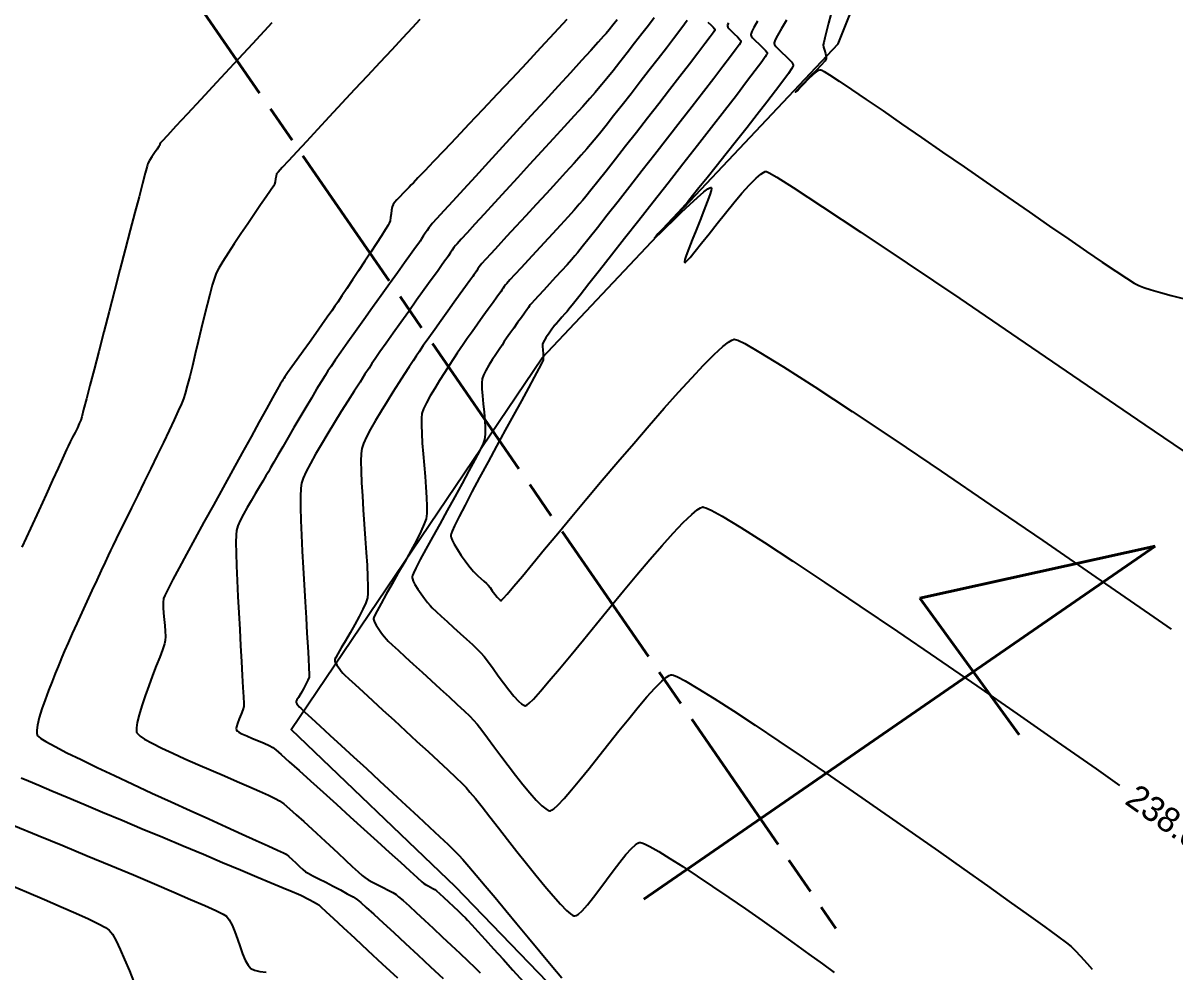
# Model space of a CAD drawing. Header units: metres. Extents: x 708931 to 723899, y 5405153 to 5413472.
# Drawn here: x 709221.6 to 709406.3, y 5411481.3 to 5411633.4 of the extents above; entities that cross this region are included whole.
import ezdxf

# ---------------------------------------------------------------- set-up
doc = ezdxf.new("R2010")
doc.units = ezdxf.units.M
doc.header["$LTSCALE"] = 12.7
doc.header["$MEASUREMENT"] = 0
doc.linetypes.add('ACAD_ISO08W100', pattern=[36, 24, -3, 6, -3])
for name, color, linetype in [('CONT-MJR1', 252, 'Continuous'), ('CONT-MNR1', 251, 'Continuous'), ('contornos2', 7, 'Continuous')]:
    doc.layers.add(name, color=color, linetype=linetype)
doc.layers.add('corte', color=214, linetype='ACAD_ISO08W100', lineweight=40)

msp = doc.modelspace()

# ---------------------------------------------------------------- linework, layer by layer
at = {"layer": 'CONT-MJR1', "flags": 128}
for points, elevation in [([(709322.79, 5411634.18), (709321.87, 5411632.98), (709320.81, 5411631.6), (709319.66, 5411630.12), (709318.48, 5411628.6), (709317.31, 5411627.1), (709316.21, 5411625.71), (709315.23, 5411624.48), (709314.43, 5411623.48), (709313.85, 5411622.79), (709313.35, 5411622.21), (709312.51, 5411621.27), (709311.36, 5411620), (709309.96, 5411618.46), (709308.36, 5411616.71), (709306.61, 5411614.79), (709304.75, 5411612.76), (709302.83, 5411610.67), (709300.9, 5411608.57), (709299.01, 5411606.52), (709297.21, 5411604.55), (709295.54, 5411602.74), (709294.06, 5411601.13), (709292.81, 5411599.76), (709291.84, 5411598.71), (709291.2, 5411598), (709290.94, 5411597.71), (709290.7, 5411597.38), (709290.41, 5411596.95), (709290.11, 5411596.49), (709289.83, 5411596.05), (709289.6, 5411595.72), (709289.37, 5411595.39), (709288.83, 5411594.64), (709288.05, 5411593.56), (709287.08, 5411592.2), (709285.95, 5411590.63), (709284.72, 5411588.92), (709283.45, 5411587.14), (709282.17, 5411585.36), (709280.95, 5411583.64), (709279.83, 5411582.06), (709278.85, 5411580.67), (709278.08, 5411579.55), (709277.56, 5411578.78), (709277.1, 5411578.07), (709276.45, 5411577.07), (709275.65, 5411575.82), (709274.73, 5411574.37), (709273.72, 5411572.78), (709272.65, 5411571.09), (709271.57, 5411569.34), (709270.5, 5411567.58), (709269.48, 5411565.87), (709268.54, 5411564.25), (709267.71, 5411562.77), (709267.03, 5411561.47), (709266.54, 5411560.4), (709266.26, 5411559.62), (709266.16, 5411558.8), (709266.11, 5411557.48), (709266.12, 5411555.75), (709266.17, 5411553.66), (709266.26, 5411551.31), (709266.38, 5411548.75), (709266.52, 5411546.07), (709266.68, 5411543.34), (709266.84, 5411540.63), (709267, 5411538.02), (709267.15, 5411535.59), (709267.28, 5411533.39), (709267.39, 5411531.52), (709267.46, 5411530.04), (709267.5, 5411529.03), (709267.49, 5411528.55), (709267.3, 5411528.05), (709266.98, 5411527.39), (709266.57, 5411526.66), (709266.15, 5411525.93), (709265.77, 5411525.29), (709265.54, 5411524.89), (709265.43, 5411524.69), (709265.4, 5411524.61), (709265.4, 5411524.59), (709265.4, 5411524.55), (709265.44, 5411524.45), (709265.54, 5411524.27), (709265.72, 5411524.01), (709265.91, 5411523.77), (709266.16, 5411523.54), (709266.83, 5411522.92), (709267.86, 5411521.97), (709269.2, 5411520.74), (709270.81, 5411519.26), (709272.62, 5411517.6), (709274.59, 5411515.79), (709276.67, 5411513.88), (709278.8, 5411511.92), (709280.93, 5411509.95), (709283.01, 5411508.03), (709284.98, 5411506.2), (709286.8, 5411504.5), (709288.41, 5411502.99), (709289.76, 5411501.71), (709290.8, 5411500.7), (709291.48, 5411500.02), (709292.13, 5411499.31), (709293.07, 5411498.22), (709294.28, 5411496.81), (709295.7, 5411495.12), (709297.29, 5411493.22), (709299.01, 5411491.16), (709300.81, 5411488.99), (709302.66, 5411486.77), (709304.5, 5411484.55), (709306.3, 5411482.39), (709308, 5411480.34)], 235), ([(709344, 5411633.82), (709343.2, 5411632.46), (709342.57, 5411631.35), (709342.22, 5411630.68), (709342.08, 5411630.34), (709342.03, 5411630.19), (709342.03, 5411630.14), (709342.04, 5411630.07), (709342.11, 5411629.9), (709342.29, 5411629.62), (709342.67, 5411629.2), (709343.26, 5411628.63), (709343.91, 5411628.04), (709344.5, 5411627.47), (709344.86, 5411627.06), (709345.04, 5411626.79), (709345.1, 5411626.63), (709345.1, 5411626.55), (709345.1, 5411626.51), (709345.03, 5411626.37), (709344.81, 5411626.01), (709344.32, 5411625.28), (709343.41, 5411624.04), (709342.24, 5411622.48), (709340.85, 5411620.68), (709339.31, 5411618.7), (709337.68, 5411616.61), (709336, 5411614.48), (709334.33, 5411612.38), (709332.74, 5411610.38), (709331.27, 5411608.54), (709329.98, 5411606.94), (709328.93, 5411605.64), (709328.18, 5411604.71), (709327.78, 5411604.22), (709327.26, 5411603.64), (709326.55, 5411602.88), (709325.72, 5411602.01), (709324.87, 5411601.11), (709324.07, 5411600.27), (709323.41, 5411599.56), (709323.04, 5411599.14), (709322.87, 5411598.94), (709322.83, 5411598.87), (709322.83, 5411598.85), (709322.85, 5411598.85), (709322.94, 5411598.92), (709323.2, 5411599.16), (709323.76, 5411599.69), (709324.73, 5411600.63), (709325.91, 5411601.78), (709327.2, 5411603.03), (709328.51, 5411604.26), (709329.73, 5411605.39), (709330.77, 5411606.29), (709331.41, 5411606.78), (709331.74, 5411606.97), (709331.88, 5411607.01), (709331.92, 5411607), (709331.95, 5411606.97), (709331.97, 5411606.84), (709331.91, 5411606.51), (709331.72, 5411605.84), (709331.31, 5411604.69), (709330.78, 5411603.3), (709330.15, 5411601.76), (709329.51, 5411600.17), (709328.88, 5411598.64), (709328.34, 5411597.25), (709327.92, 5411596.12), (709327.72, 5411595.46), (709327.66, 5411595.14), (709327.67, 5411595.02), (709327.69, 5411595), (709327.72, 5411594.99), (709327.82, 5411595.05), (709328.06, 5411595.27), (709328.55, 5411595.81), (709329.38, 5411596.81), (709330.41, 5411598.1), (709331.59, 5411599.6), (709332.88, 5411601.23), (709334.22, 5411602.9), (709335.57, 5411604.55), (709336.87, 5411606.09), (709338.08, 5411607.44), (709339.15, 5411608.52), (709339.87, 5411609.14), (709340.32, 5411609.43), (709340.57, 5411609.54), (709340.67, 5411609.56), (709340.78, 5411609.54), (709341.22, 5411609.33), (709342.44, 5411608.63), (709345.06, 5411606.99), (709349.79, 5411603.92), (709355.95, 5411599.84), (709363.34, 5411594.89), (709371.79, 5411589.19), (709381.09, 5411582.88), (709391.04, 5411576.1), (709401.47, 5411568.98), (709410.59, 5411562.75)], 240), ([(709220.18, 5411504.76), (709224.08, 5411503.16), (709228.01, 5411501.54), (709231.9, 5411499.93), (709235.69, 5411498.35), (709239.32, 5411496.84), (709242.7, 5411495.41), (709245.79, 5411494.1), (709248.5, 5411492.93), (709250.76, 5411491.93), (709252.53, 5411491.13), (709253.71, 5411490.56), (709254.25, 5411490.23), (709254.7, 5411489.64), (709255.14, 5411488.77), (709255.57, 5411487.71), (709255.99, 5411486.54), (709256.42, 5411485.34), (709256.84, 5411484.19), (709257.27, 5411483.18), (709257.71, 5411482.37), (709258.15, 5411481.86), (709258.75, 5411481.57), (709259.59, 5411481.37), (709260.61, 5411481.24)], 230)]:
    msp.add_lwpolyline(points, dxfattribs=dict(at, elevation=elevation))
at = {"layer": 'CONT-MNR1', "flags": 128}
for points, elevation in [([(709351.09, 5411634.74), (709350.73, 5411633.34), (709350.41, 5411632.07), (709350.15, 5411631), (709349.97, 5411630.24), (709349.91, 5411629.86), (709349.96, 5411629.48), (709350.1, 5411628.99), (709350.26, 5411628.46), (709350.37, 5411627.98), (709350.38, 5411627.63), (709350.13, 5411627.27), (709349.54, 5411626.62), (709348.74, 5411625.77), (709347.83, 5411624.82), (709346.93, 5411623.89), (709346.16, 5411623.09), (709345.71, 5411622.6), (709345.51, 5411622.37), (709345.45, 5411622.29), (709345.45, 5411622.27), (709345.46, 5411622.27), (709345.53, 5411622.32), (709345.73, 5411622.51), (709346.12, 5411622.93), (709346.77, 5411623.63), (709347.52, 5411624.4), (709348.27, 5411625.11), (709348.83, 5411625.56), (709349.18, 5411625.78), (709349.38, 5411625.86), (709349.47, 5411625.87), (709349.5, 5411625.86), (709349.66, 5411625.8), (709350.06, 5411625.57), (709350.91, 5411625.04), (709352.43, 5411624.04), (709354.41, 5411622.72), (709356.78, 5411621.11), (709359.48, 5411619.26), (709362.46, 5411617.21), (709365.66, 5411615.01), (709369.02, 5411612.68), (709372.48, 5411610.29), (709375.99, 5411607.86), (709379.47, 5411605.45), (709382.89, 5411603.09), (709386.17, 5411600.82), (709389.25, 5411598.7), (709392.09, 5411596.76), (709394.62, 5411595.05), (709396.78, 5411593.6), (709398.51, 5411592.46), (709399.76, 5411591.67), (709400.47, 5411591.28), (709401.29, 5411590.97), (709402.47, 5411590.6), (709403.95, 5411590.18), (709405.67, 5411589.72), (709407.57, 5411589.23)], 241), ([(709261.54, 5411633.4), (709258.4, 5411630.02), (709255.42, 5411626.81), (709252.64, 5411623.82), (709250.14, 5411621.12), (709247.95, 5411618.77), (709246.15, 5411616.83), (709244.79, 5411615.36), (709243.93, 5411614.43), (709243.63, 5411614.1), (709243.59, 5411613.94), (709243.56, 5411613.77), (709243.43, 5411613.58), (709243.12, 5411613.14), (709242.72, 5411612.55), (709242.29, 5411611.91), (709241.91, 5411611.32), (709241.66, 5411610.87), (709241.53, 5411610.41), (709241.23, 5411609.31), (709240.79, 5411607.66), (709240.23, 5411605.53), (709239.56, 5411602.99), (709238.82, 5411600.14), (709238.02, 5411597.05), (709237.17, 5411593.79), (709236.31, 5411590.45), (709235.44, 5411587.11), (709234.6, 5411583.85), (709233.79, 5411580.73), (709233.04, 5411577.86), (709232.37, 5411575.29), (709231.8, 5411573.12), (709231.35, 5411571.42), (709231.04, 5411570.26), (709230.89, 5411569.74), (709230.66, 5411569.19), (709230.35, 5411568.51), (709229.98, 5411567.75), (709229.59, 5411566.97), (709229.21, 5411566.22), (709228.87, 5411565.55), (709228.61, 5411565.01), (709228.4, 5411564.55), (709227.94, 5411563.55), (709227.26, 5411562.05), (709226.38, 5411560.12), (709225.33, 5411557.82), (709224.15, 5411555.22), (709222.85, 5411552.38), (709221.47, 5411549.35)], 231), ([(709285.26, 5411633.92), (709283.99, 5411632.56), (709282.46, 5411630.92), (709280.73, 5411629.06), (709278.84, 5411627.03), (709276.84, 5411624.89), (709274.79, 5411622.69), (709272.74, 5411620.49), (709270.73, 5411618.33), (709268.82, 5411616.28), (709267.06, 5411614.39), (709265.5, 5411612.7), (709264.2, 5411611.29), (709263.19, 5411610.2), (709262.54, 5411609.48), (709262.29, 5411609.19), (709262.19, 5411608.84), (709262.11, 5411608.37), (709262.04, 5411607.89), (709261.96, 5411607.53), (709261.76, 5411607.22), (709261.29, 5411606.53), (709260.59, 5411605.51), (709259.72, 5411604.23), (709258.72, 5411602.77), (709257.65, 5411601.2), (709256.56, 5411599.59), (709255.5, 5411597.99), (709254.52, 5411596.5), (709253.68, 5411595.16), (709253.03, 5411594.07), (709252.62, 5411593.27), (709252.33, 5411592.49), (709251.98, 5411591.34), (709251.58, 5411589.88), (709251.14, 5411588.18), (709250.68, 5411586.31), (709250.2, 5411584.34), (709249.71, 5411582.32), (709249.24, 5411580.34), (709248.78, 5411578.44), (709248.35, 5411576.71), (709247.95, 5411575.2), (709247.62, 5411573.98), (709247.34, 5411573.13), (709247.02, 5411572.35), (709246.52, 5411571.21), (709245.84, 5411569.76), (709245.04, 5411568.06), (709244.13, 5411566.16), (709243.14, 5411564.12), (709242.11, 5411561.99), (709241.05, 5411559.84), (709240.02, 5411557.72), (709239.02, 5411555.69), (709238.09, 5411553.8), (709237.26, 5411552.12), (709236.56, 5411550.69), (709236.02, 5411549.58), (709235.67, 5411548.84), (709235.3, 5411548.05), (709234.79, 5411546.96), (709234.17, 5411545.61), (709233.45, 5411544.07), (709232.68, 5411542.4), (709231.87, 5411540.65), (709231.06, 5411538.88), (709230.27, 5411537.15), (709229.53, 5411535.51), (709228.86, 5411534.02), (709228.29, 5411532.75), (709227.86, 5411531.73), (709227.58, 5411531.05), (709227.25, 5411530.23), (709226.81, 5411529.13), (709226.29, 5411527.83), (709225.73, 5411526.4), (709225.17, 5411524.91), (709224.66, 5411523.44), (709224.24, 5411522.06), (709223.95, 5411520.84), (709223.84, 5411520.04), (709223.84, 5411519.56), (709223.89, 5411519.3), (709223.92, 5411519.2), (709223.96, 5411519.14), (709224.1, 5411519), (709224.49, 5411518.71), (709225.31, 5411518.21), (709226.79, 5411517.41), (709228.68, 5411516.43), (709230.95, 5411515.32), (709233.51, 5411514.08), (709236.3, 5411512.76), (709239.25, 5411511.38), (709242.31, 5411509.97), (709245.4, 5411508.55), (709248.45, 5411507.16), (709251.41, 5411505.81), (709254.2, 5411504.55), (709256.77, 5411503.39), (709259.03, 5411502.36), (709260.94, 5411501.5), (709262.41, 5411500.83), (709263.39, 5411500.37), (709263.82, 5411500.16), (709264.26, 5411499.81), (709264.79, 5411499.32), (709265.37, 5411498.77), (709265.95, 5411498.21), (709266.48, 5411497.72), (709266.92, 5411497.36), (709267.35, 5411497.11), (709268.08, 5411496.72), (709269.04, 5411496.22), (709270.16, 5411495.66), (709271.34, 5411495.05), (709272.52, 5411494.43), (709273.61, 5411493.84), (709274.55, 5411493.31), (709275.24, 5411492.86), (709275.76, 5411492.44), (709276.65, 5411491.65), (709277.88, 5411490.55), (709279.37, 5411489.18), (709281.07, 5411487.61), (709282.94, 5411485.88), (709284.92, 5411484.04), (709286.94, 5411482.14), (709288.97, 5411480.24)], 232), ([(709308.79, 5411633.91), (709306.77, 5411631.71), (709304.59, 5411629.37), (709302.32, 5411626.92), (709299.99, 5411624.43), (709297.65, 5411621.95), (709295.34, 5411619.5), (709293.12, 5411617.16), (709291.04, 5411614.95), (709289.13, 5411612.94), (709287.44, 5411611.17), (709286.03, 5411609.68), (709284.93, 5411608.53), (709284.2, 5411607.76), (709283.87, 5411607.41), (709283.52, 5411607.05), (709283.06, 5411606.59), (709282.55, 5411606.07), (709282.02, 5411605.53), (709281.55, 5411605.03), (709281.18, 5411604.59), (709280.95, 5411604.27), (709280.82, 5411603.89), (709280.72, 5411603.38), (709280.64, 5411602.79), (709280.55, 5411602.21), (709280.46, 5411601.68), (709280.35, 5411601.29), (709280.15, 5411600.94), (709279.71, 5411600.23), (709279.08, 5411599.24), (709278.29, 5411598.02), (709277.39, 5411596.65), (709276.42, 5411595.17), (709275.43, 5411593.67), (709274.46, 5411592.21), (709273.55, 5411590.84), (709272.75, 5411589.63), (709272.09, 5411588.65), (709271.63, 5411587.97), (709271.12, 5411587.23), (709270.4, 5411586.21), (709269.53, 5411584.98), (709268.56, 5411583.62), (709267.53, 5411582.18), (709266.52, 5411580.76), (709265.57, 5411579.43), (709264.72, 5411578.25), (709264.05, 5411577.31), (709263.6, 5411576.67), (709263.42, 5411576.42), (709263.3, 5411576.23), (709263.16, 5411575.99), (709263.05, 5411575.8), (709262.87, 5411575.48), (709262.39, 5411574.62), (709261.65, 5411573.28), (709260.67, 5411571.53), (709259.51, 5411569.43), (709258.19, 5411567.06), (709256.76, 5411564.47), (709255.25, 5411561.74), (709253.7, 5411558.94), (709252.15, 5411556.12), (709250.63, 5411553.35), (709249.19, 5411550.71), (709247.86, 5411548.25), (709246.67, 5411546.05), (709245.67, 5411544.17), (709244.9, 5411542.68), (709244.38, 5411541.64), (709244.17, 5411541.13), (709244.09, 5411540.49), (709244.1, 5411539.69), (709244.16, 5411538.77), (709244.25, 5411537.79), (709244.35, 5411536.81), (709244.44, 5411535.88), (709244.47, 5411535.06), (709244.44, 5411534.41), (709244.3, 5411533.85), (709243.99, 5411532.94), (709243.54, 5411531.74), (709243, 5411530.33), (709242.41, 5411528.78), (709241.8, 5411527.15), (709241.21, 5411525.52), (709240.67, 5411523.94), (709240.24, 5411522.5), (709239.94, 5411521.25), (709239.82, 5411520.44), (709239.81, 5411519.97), (709239.85, 5411519.73), (709239.89, 5411519.63), (709239.93, 5411519.55), (709240.07, 5411519.38), (709240.42, 5411519.09), (709241.13, 5411518.62), (709242.35, 5411517.95), (709243.87, 5411517.18), (709245.65, 5411516.34), (709247.6, 5411515.45), (709249.68, 5411514.54), (709251.8, 5411513.62), (709253.92, 5411512.71), (709255.95, 5411511.84), (709257.85, 5411511.02), (709259.54, 5411510.28), (709260.97, 5411509.64), (709262.06, 5411509.11), (709262.75, 5411508.72), (709263.42, 5411508.21), (709264.33, 5411507.46), (709265.43, 5411506.5), (709266.67, 5411505.39), (709268, 5411504.17), (709269.38, 5411502.89), (709270.76, 5411501.61), (709272.09, 5411500.36), (709273.32, 5411499.2), (709274.42, 5411498.18), (709275.33, 5411497.34), (709276.01, 5411496.74), (709276.4, 5411496.41), (709276.95, 5411496.07), (709277.67, 5411495.68), (709278.49, 5411495.27), (709279.35, 5411494.84), (709280.17, 5411494.42), (709280.89, 5411494.03), (709281.44, 5411493.69), (709281.84, 5411493.36), (709282.55, 5411492.73), (709283.51, 5411491.87), (709284.67, 5411490.8), (709285.98, 5411489.6), (709287.39, 5411488.29), (709288.84, 5411486.94), (709290.28, 5411485.59), (709291.66, 5411484.28), (709292.93, 5411483.08), (709294.04, 5411482.02), (709294.93, 5411481.16)], 233), ([(709316.87, 5411633.89), (709316.17, 5411633.02), (709315.57, 5411632.26), (709315.1, 5411631.7), (709314.69, 5411631.23), (709313.85, 5411630.3), (709312.65, 5411628.98), (709311.14, 5411627.33), (709309.37, 5411625.39), (709307.39, 5411623.22), (709305.26, 5411620.9), (709303.03, 5411618.46), (709300.75, 5411615.97), (709298.48, 5411613.5), (709296.27, 5411611.08), (709294.17, 5411608.79), (709292.24, 5411606.68), (709290.52, 5411604.81), (709289.08, 5411603.24), (709287.97, 5411602.02), (709287.24, 5411601.21), (709286.94, 5411600.87), (709286.7, 5411600.55), (709286.41, 5411600.13), (709286.1, 5411599.66), (709285.8, 5411599.18), (709285.52, 5411598.76), (709285.29, 5411598.42), (709285.06, 5411598.09), (709284.53, 5411597.36), (709283.76, 5411596.28), (709282.78, 5411594.92), (709281.64, 5411593.32), (709280.37, 5411591.56), (709279.03, 5411589.68), (709277.65, 5411587.75), (709276.27, 5411585.82), (709274.94, 5411583.95), (709273.7, 5411582.21), (709272.59, 5411580.64), (709271.66, 5411579.31), (709270.95, 5411578.28), (709270.49, 5411577.6), (709270.04, 5411576.88), (709269.43, 5411575.88), (709268.69, 5411574.66), (709267.86, 5411573.26), (709266.96, 5411571.73), (709266.02, 5411570.14), (709265.07, 5411568.53), (709264.15, 5411566.95), (709263.29, 5411565.47), (709262.5, 5411564.12), (709261.84, 5411562.97), (709261.32, 5411562.06), (709260.97, 5411561.46), (709260.58, 5411560.79), (709260.07, 5411559.95), (709259.48, 5411558.98), (709258.84, 5411557.92), (709258.19, 5411556.81), (709257.55, 5411555.7), (709256.96, 5411554.63), (709256.46, 5411553.64), (709256.08, 5411552.77), (709255.85, 5411552.06), (709255.78, 5411551.35), (709255.77, 5411550.11), (709255.8, 5411548.42), (709255.87, 5411546.36), (709255.97, 5411544.02), (709256.09, 5411541.48), (709256.22, 5411538.83), (709256.37, 5411536.16), (709256.52, 5411533.54), (709256.66, 5411531.07), (709256.78, 5411528.82), (709256.89, 5411526.89), (709256.97, 5411525.36), (709257.01, 5411524.31), (709257.01, 5411523.82), (709256.87, 5411523.29), (709256.61, 5411522.6), (709256.29, 5411521.85), (709256.01, 5411521.11), (709255.86, 5411520.6), (709255.82, 5411520.29), (709255.83, 5411520.12), (709255.85, 5411520.06), (709255.88, 5411520.01), (709255.98, 5411519.91), (709256.23, 5411519.74), (709256.71, 5411519.48), (709257.5, 5411519.12), (709258.42, 5411518.73), (709259.39, 5411518.34), (709260.31, 5411517.96), (709261.1, 5411517.6), (709261.68, 5411517.28), (709262.14, 5411516.9), (709263.04, 5411516.12), (709264.32, 5411514.99), (709265.91, 5411513.57), (709267.74, 5411511.92), (709269.76, 5411510.1), (709271.9, 5411508.16), (709274.09, 5411506.17), (709276.27, 5411504.19), (709278.38, 5411502.27), (709280.35, 5411500.48), (709282.12, 5411498.87), (709283.62, 5411497.51), (709284.79, 5411496.44), (709285.57, 5411495.75), (709285.88, 5411495.47), (709286.17, 5411495.3), (709286.55, 5411495.1), (709286.97, 5411494.89), (709287.35, 5411494.69), (709287.63, 5411494.52), (709287.9, 5411494.29), (709288.4, 5411493.85), (709289.06, 5411493.24), (709289.83, 5411492.54), (709290.62, 5411491.8), (709291.38, 5411491.08), (709292.04, 5411490.44), (709292.54, 5411489.95), (709292.9, 5411489.57), (709293.58, 5411488.83), (709294.53, 5411487.79), (709295.7, 5411486.5), (709297.07, 5411485), (709298.57, 5411483.34), (709300.17, 5411481.57), (709301.83, 5411479.73)], 234), ([(709328.09, 5411633.76), (709327.68, 5411633.19), (709326.92, 5411632.16), (709325.92, 5411630.85), (709324.75, 5411629.32), (709323.43, 5411627.61), (709322.02, 5411625.79), (709320.56, 5411623.91), (709319.09, 5411622.03), (709317.65, 5411620.2), (709316.3, 5411618.49), (709315.08, 5411616.94), (709314.02, 5411615.62), (709313.18, 5411614.58), (709312.6, 5411613.87), (709312, 5411613.18), (709311.1, 5411612.17), (709309.96, 5411610.9), (709308.61, 5411609.42), (709307.12, 5411607.79), (709305.52, 5411606.05), (709303.88, 5411604.26), (709302.24, 5411602.47), (709300.64, 5411600.74), (709299.15, 5411599.13), (709297.81, 5411597.67), (709296.67, 5411596.43), (709295.78, 5411595.46), (709295.19, 5411594.81), (709294.94, 5411594.54), (709294.76, 5411594.29), (709294.54, 5411593.96), (709294.3, 5411593.6), (709294.09, 5411593.27), (709293.91, 5411593.01), (709293.71, 5411592.72), (709293.24, 5411592.08), (709292.57, 5411591.14), (709291.72, 5411589.97), (709290.76, 5411588.63), (709289.73, 5411587.19), (709288.67, 5411585.71), (709287.63, 5411584.26), (709286.66, 5411582.89), (709285.8, 5411581.67), (709285.11, 5411580.67), (709284.63, 5411579.95), (709284.17, 5411579.24), (709283.53, 5411578.26), (709282.75, 5411577.06), (709281.87, 5411575.7), (709280.93, 5411574.23), (709279.98, 5411572.69), (709279.03, 5411571.15), (709278.15, 5411569.66), (709277.35, 5411568.26), (709276.69, 5411567.02), (709276.2, 5411565.97), (709275.92, 5411565.19), (709275.82, 5411564.39), (709275.8, 5411563.16), (709275.83, 5411561.57), (709275.91, 5411559.69), (709276.03, 5411557.59), (709276.17, 5411555.35), (709276.33, 5411553.04), (709276.49, 5411550.75), (709276.64, 5411548.53), (709276.78, 5411546.47), (709276.87, 5411544.63), (709276.93, 5411543.1), (709276.93, 5411541.95), (709276.87, 5411541.24), (709276.6, 5411540.46), (709276.13, 5411539.44), (709275.51, 5411538.24), (709274.8, 5411536.95), (709274.05, 5411535.63), (709273.31, 5411534.36), (709272.64, 5411533.21), (709272.09, 5411532.26), (709271.78, 5411531.69), (709271.64, 5411531.4), (709271.6, 5411531.28), (709271.6, 5411531.25), (709271.6, 5411531.19), (709271.64, 5411531.05), (709271.75, 5411530.81), (709271.96, 5411530.44), (709272.3, 5411529.96), (709272.63, 5411529.52), (709272.9, 5411529.19), (709273.18, 5411528.92), (709273.85, 5411528.29), (709274.85, 5411527.36), (709276.14, 5411526.18), (709277.64, 5411524.8), (709279.32, 5411523.27), (709281.1, 5411521.63), (709282.94, 5411519.95), (709284.78, 5411518.25), (709286.56, 5411516.61), (709288.23, 5411515.06), (709289.73, 5411513.66), (709291, 5411512.45), (709292, 5411511.49), (709292.66, 5411510.83), (709293.28, 5411510.13), (709294.14, 5411509.08), (709295.22, 5411507.73), (709296.46, 5411506.15), (709297.83, 5411504.39), (709299.3, 5411502.52), (709300.81, 5411500.59), (709302.34, 5411498.66), (709303.83, 5411496.8), (709305.26, 5411495.05), (709306.59, 5411493.49), (709307.76, 5411492.17), (709308.75, 5411491.16), (709309.38, 5411490.6), (709309.74, 5411490.35), (709309.93, 5411490.28), (709310, 5411490.27), (709310.09, 5411490.27), (709310.3, 5411490.35), (709310.66, 5411490.58), (709311.25, 5411491.11), (709312.1, 5411492.06), (709313.06, 5411493.26), (709314.09, 5411494.62), (709315.17, 5411496.06), (709316.25, 5411497.51), (709317.29, 5411498.88), (709318.28, 5411500.11), (709319.17, 5411501.09), (709319.79, 5411501.66), (709320.18, 5411501.93), (709320.41, 5411502.03), (709320.51, 5411502.05), (709320.59, 5411502.05), (709320.8, 5411502.01), (709321.26, 5411501.83), (709322.12, 5411501.4), (709323.55, 5411500.58), (709325.33, 5411499.49), (709327.39, 5411498.17), (709329.69, 5411496.66), (709332.16, 5411495), (709334.75, 5411493.23), (709337.42, 5411491.39), (709340.09, 5411489.52), (709342.71, 5411487.67), (709345.24, 5411485.87), (709347.6, 5411484.17), (709349.76, 5411482.6), (709351.64, 5411481.21)], 236), ([(709331.42, 5411633.49), (709331.93, 5411633.03), (709332.28, 5411632.68), (709332.46, 5411632.44), (709332.52, 5411632.31), (709332.53, 5411632.25), (709332.52, 5411632.23), (709332.46, 5411632.12), (709332.26, 5411631.81), (709331.79, 5411631.16), (709330.93, 5411630.01), (709329.8, 5411628.52), (709328.46, 5411626.76), (709326.93, 5411624.78), (709325.27, 5411622.64), (709323.53, 5411620.4), (709321.74, 5411618.11), (709319.96, 5411615.83), (709318.23, 5411613.62), (709316.58, 5411611.53), (709315.08, 5411609.63), (709313.76, 5411607.96), (709312.67, 5411606.59), (709311.85, 5411605.57), (709311.35, 5411604.96), (709310.79, 5411604.31), (709309.97, 5411603.39), (709308.95, 5411602.26), (709307.77, 5411600.97), (709306.5, 5411599.59), (709305.19, 5411598.15), (709303.87, 5411596.73), (709302.62, 5411595.36), (709301.46, 5411594.12), (709300.47, 5411593.04), (709299.69, 5411592.19), (709299.16, 5411591.62), (709298.95, 5411591.38), (709298.78, 5411591.15), (709298.58, 5411590.85), (709298.38, 5411590.54), (709298.22, 5411590.3), (709298.03, 5411590.04), (709297.6, 5411589.44), (709296.97, 5411588.57), (709296.21, 5411587.51), (709295.36, 5411586.33), (709294.47, 5411585.1), (709293.61, 5411583.89), (709292.83, 5411582.78), (709292.17, 5411581.83), (709291.7, 5411581.13), (709291.25, 5411580.44), (709290.65, 5411579.54), (709289.95, 5411578.47), (709289.18, 5411577.29), (709288.39, 5411576.05), (709287.62, 5411574.8), (709286.91, 5411573.59), (709286.31, 5411572.48), (709285.85, 5411571.52), (709285.58, 5411570.76), (709285.49, 5411570.02), (709285.49, 5411568.94), (709285.54, 5411567.58), (709285.64, 5411566.01), (709285.78, 5411564.3), (709285.93, 5411562.5), (709286.08, 5411560.7), (709286.21, 5411558.96), (709286.31, 5411557.35), (709286.36, 5411555.93), (709286.35, 5411554.77), (709286.25, 5411553.93), (709285.96, 5411553.09), (709285.42, 5411551.9), (709284.68, 5411550.45), (709283.79, 5411548.8), (709282.81, 5411547.04), (709281.79, 5411545.23), (709280.79, 5411543.47), (709279.85, 5411541.82), (709279.03, 5411540.36), (709278.38, 5411539.17), (709278.01, 5411538.47), (709277.85, 5411538.11), (709277.81, 5411537.95), (709277.8, 5411537.91), (709277.81, 5411537.83), (709277.85, 5411537.65), (709277.98, 5411537.34), (709278.23, 5411536.87), (709278.65, 5411536.23), (709279.1, 5411535.59), (709279.54, 5411535.03), (709279.88, 5411534.61), (709280.19, 5411534.3), (709280.83, 5411533.69), (709281.75, 5411532.84), (709282.88, 5411531.8), (709284.18, 5411530.61), (709285.59, 5411529.33), (709287.05, 5411527.99), (709288.51, 5411526.66), (709289.92, 5411525.37), (709291.21, 5411524.17), (709292.33, 5411523.12), (709293.23, 5411522.26), (709293.85, 5411521.64), (709294.42, 5411520.98), (709295.17, 5411520.02), (709296.09, 5411518.82), (709297.12, 5411517.44), (709298.24, 5411515.93), (709299.41, 5411514.38), (709300.6, 5411512.83), (709301.77, 5411511.34), (709302.88, 5411509.99), (709303.91, 5411508.83), (709304.81, 5411507.92), (709305.41, 5411507.42), (709305.79, 5411507.19), (709306, 5411507.12), (709306.1, 5411507.11), (709306.17, 5411507.12), (709306.36, 5411507.2), (709306.73, 5411507.45), (709307.37, 5411508.03), (709308.37, 5411509.09), (709309.56, 5411510.46), (709310.91, 5411512.09), (709312.38, 5411513.92), (709313.93, 5411515.87), (709315.53, 5411517.89), (709317.14, 5411519.91), (709318.72, 5411521.87), (709320.23, 5411523.72), (709321.65, 5411525.38), (709322.92, 5411526.79), (709324.02, 5411527.9), (709324.75, 5411528.52), (709325.2, 5411528.81), (709325.45, 5411528.91), (709325.55, 5411528.93), (709325.65, 5411528.93), (709325.92, 5411528.86), (709326.54, 5411528.59), (709327.75, 5411527.95), (709329.81, 5411526.74), (709332.41, 5411525.12), (709335.49, 5411523.14), (709338.97, 5411520.85), (709342.77, 5411518.3), (709346.82, 5411515.56), (709351.06, 5411512.66), (709355.41, 5411509.67), (709359.79, 5411506.63), (709364.14, 5411503.6), (709368.37, 5411500.63), (709372.43, 5411497.78), (709376.23, 5411495.08), (709379.71, 5411492.61), (709382.78, 5411490.41), (709385.39, 5411488.53), (709387.44, 5411487.02), (709388.89, 5411485.95), (709389.64, 5411485.35), (709390.27, 5411484.74), (709391.14, 5411483.82), (709392.21, 5411482.63), (709392.99, 5411481.74)], 237), ([(709334.72, 5411633.36), (709334.58, 5411633.07), (709334.54, 5411632.94), (709334.54, 5411632.9), (709334.55, 5411632.84), (709334.61, 5411632.7), (709334.79, 5411632.46), (709335.13, 5411632.1), (709335.64, 5411631.62), (709336.16, 5411631.14), (709336.49, 5411630.78), (709336.66, 5411630.55), (709336.71, 5411630.41), (709336.72, 5411630.35), (709336.71, 5411630.33), (709336.65, 5411630.21), (709336.43, 5411629.88), (709335.94, 5411629.2), (709335.03, 5411627.97), (709333.83, 5411626.38), (709332.38, 5411624.48), (709330.73, 5411622.34), (709328.91, 5411619.99), (709326.98, 5411617.5), (709324.96, 5411614.91), (709322.92, 5411612.3), (709320.88, 5411609.7), (709318.9, 5411607.17), (709317.01, 5411604.77), (709315.27, 5411602.55), (709313.7, 5411600.56), (709312.36, 5411598.86), (709311.28, 5411597.51), (709310.52, 5411596.55), (709310.1, 5411596.05), (709309.57, 5411595.43), (709308.83, 5411594.61), (709307.96, 5411593.65), (709307.01, 5411592.61), (709306.04, 5411591.56), (709305.11, 5411590.55), (709304.28, 5411589.65), (709303.6, 5411588.92), (709303.14, 5411588.42), (709302.95, 5411588.22), (709302.82, 5411588.03), (709302.66, 5411587.79), (709302.53, 5411587.6), (709302.38, 5411587.38), (709302.01, 5411586.88), (709301.51, 5411586.18), (709300.91, 5411585.35), (709300.28, 5411584.47), (709299.68, 5411583.62), (709299.15, 5411582.87), (709298.77, 5411582.31), (709298.41, 5411581.76), (709297.94, 5411581.06), (709297.41, 5411580.26), (709296.85, 5411579.4), (709296.31, 5411578.53), (709295.84, 5411577.69), (709295.47, 5411576.94), (709295.24, 5411576.32), (709295.18, 5411575.68), (709295.2, 5411574.75), (709295.28, 5411573.61), (709295.4, 5411572.33), (709295.53, 5411571), (709295.64, 5411569.69), (709295.72, 5411568.47), (709295.72, 5411567.43), (709295.63, 5411566.62), (709295.37, 5411565.96), (709294.84, 5411564.84), (709294.07, 5411563.36), (709293.12, 5411561.58), (709292.03, 5411559.58), (709290.85, 5411557.45), (709289.63, 5411555.25), (709288.42, 5411553.06), (709287.27, 5411550.97), (709286.21, 5411549.05), (709285.31, 5411547.37), (709284.61, 5411546.01), (709284.23, 5411545.21), (709284.06, 5411544.8), (709284.01, 5411544.62), (709284, 5411544.57), (709284.01, 5411544.47), (709284.06, 5411544.27), (709284.19, 5411543.91), (709284.46, 5411543.38), (709284.91, 5411542.63), (709285.44, 5411541.87), (709285.98, 5411541.15), (709286.47, 5411540.51), (709286.87, 5411540.03), (709287.24, 5411539.64), (709287.86, 5411539.05), (709288.67, 5411538.3), (709289.63, 5411537.43), (709290.66, 5411536.5), (709291.71, 5411535.55), (709292.73, 5411534.62), (709293.67, 5411533.77), (709294.45, 5411533.03), (709295.03, 5411532.45), (709295.56, 5411531.82), (709296.22, 5411530.95), (709296.98, 5411529.91), (709297.79, 5411528.77), (709298.64, 5411527.61), (709299.48, 5411526.49), (709300.29, 5411525.5), (709301.03, 5411524.69), (709301.56, 5411524.24), (709301.9, 5411524.03), (709302.1, 5411523.96), (709302.19, 5411523.96), (709302.25, 5411523.97), (709302.41, 5411524.06), (709302.77, 5411524.35), (709303.44, 5411525.03), (709304.57, 5411526.28), (709305.99, 5411527.92), (709307.64, 5411529.89), (709309.48, 5411532.11), (709311.47, 5411534.54), (709313.56, 5411537.1), (709315.72, 5411539.72), (709317.89, 5411542.35), (709320.04, 5411544.92), (709322.11, 5411547.37), (709324.07, 5411549.62), (709325.87, 5411551.62), (709327.46, 5411553.31), (709328.81, 5411554.61), (709329.68, 5411555.33), (709330.2, 5411555.66), (709330.48, 5411555.78), (709330.59, 5411555.81), (709330.71, 5411555.8), (709331.08, 5411555.69), (709331.95, 5411555.29), (709333.68, 5411554.33), (709336.68, 5411552.51), (709340.5, 5411550.09), (709345.04, 5411547.13), (709350.17, 5411543.72), (709355.79, 5411539.93), (709361.8, 5411535.85), (709368.07, 5411531.56), (709374.51, 5411527.13), (709380.99, 5411522.65), (709387.41, 5411518.19), (709393.65, 5411513.83), (709397.41, 5411511.2)], 238), ([(709339.38, 5411633.66), (709338.79, 5411632.64), (709338.47, 5411632.02), (709338.33, 5411631.7), (709338.29, 5411631.56), (709338.29, 5411631.52), (709338.3, 5411631.44), (709338.37, 5411631.28), (709338.58, 5411630.99), (709338.99, 5411630.56), (709339.62, 5411629.98), (709340.24, 5411629.4), (709340.64, 5411628.97), (709340.84, 5411628.69), (709340.9, 5411628.53), (709340.91, 5411628.45), (709340.9, 5411628.42), (709340.83, 5411628.29), (709340.59, 5411627.92), (709340.03, 5411627.14), (709338.99, 5411625.75), (709337.62, 5411623.94), (709335.97, 5411621.77), (709334.07, 5411619.31), (709331.98, 5411616.62), (709329.75, 5411613.75), (709327.42, 5411610.76), (709325.04, 5411607.71), (709322.66, 5411604.67), (709320.32, 5411601.69), (709318.07, 5411598.82), (709315.96, 5411596.14), (709314.04, 5411593.7), (709312.34, 5411591.55), (709310.93, 5411589.76), (709309.85, 5411588.39), (709309.14, 5411587.49), (709308.85, 5411587.13), (709308.5, 5411586.74), (709308.02, 5411586.2), (709307.51, 5411585.66), (709307.12, 5411585.23), (709306.95, 5411585.05), (709306.9, 5411584.97), (709306.84, 5411584.89), (709306.71, 5411584.7), (709306.41, 5411584.3), (709306.08, 5411583.83), (709305.84, 5411583.48), (709305.67, 5411583.23), (709305.45, 5411582.89), (709305.22, 5411582.52), (709305.02, 5411582.17), (709304.9, 5411581.89), (709304.89, 5411581.53), (709304.93, 5411580.98), (709305, 5411580.35), (709305.03, 5411579.75), (709305.01, 5411579.31), (709304.82, 5411578.92), (709304.33, 5411578.01), (709303.59, 5411576.63), (709302.64, 5411574.88), (709301.51, 5411572.83), (709300.26, 5411570.54), (709298.92, 5411568.09), (709297.54, 5411565.56), (709296.17, 5411563.02), (709294.83, 5411560.55), (709293.59, 5411558.21), (709292.48, 5411556.09), (709291.54, 5411554.26), (709290.82, 5411552.79), (709290.43, 5411551.92), (709290.26, 5411551.48), (709290.21, 5411551.29), (709290.21, 5411551.23), (709290.22, 5411551.12), (709290.27, 5411550.89), (709290.42, 5411550.48), (709290.73, 5411549.85), (709291.26, 5411548.97), (709291.88, 5411548.05), (709292.51, 5411547.17), (709293.1, 5411546.4), (709293.57, 5411545.8), (709293.85, 5411545.45), (709294.15, 5411545.13), (709294.56, 5411544.75), (709295.02, 5411544.34), (709295.48, 5411543.93), (709295.9, 5411543.56), (709296.21, 5411543.26), (709296.51, 5411542.9), (709296.86, 5411542.39), (709297.26, 5411541.84), (709297.65, 5411541.33), (709297.94, 5411541.01), (709298.13, 5411540.86), (709298.24, 5411540.81), (709298.28, 5411540.8), (709298.31, 5411540.81), (709298.4, 5411540.9), (709298.67, 5411541.19), (709299.25, 5411541.85), (709300.31, 5411543.09), (709301.68, 5411544.74), (709303.34, 5411546.73), (709305.24, 5411549.02), (709307.35, 5411551.55), (709309.62, 5411554.28), (709312.01, 5411557.14), (709314.48, 5411560.08), (709317, 5411563.05), (709319.52, 5411566), (709322, 5411568.88), (709324.4, 5411571.62), (709326.68, 5411574.18), (709328.81, 5411576.5), (709330.73, 5411578.53), (709332.42, 5411580.22), (709333.82, 5411581.51), (709334.72, 5411582.22), (709335.24, 5411582.54), (709335.52, 5411582.66), (709335.63, 5411582.68), (709335.77, 5411582.67), (709336.23, 5411582.52), (709337.35, 5411581.98), (709339.6, 5411580.69), (709343.53, 5411578.27), (709348.57, 5411575.04), (709354.56, 5411571.1), (709361.36, 5411566.56), (709368.81, 5411561.53), (709376.77, 5411556.11), (709385.09, 5411550.42), (709393.61, 5411544.55), (709402.2, 5411538.62), (709405.67, 5411536.21)], 239), ([(709221.34, 5411512.41), (709222.52, 5411511.91), (709224.18, 5411511.21), (709226.25, 5411510.33), (709228.69, 5411509.31), (709231.41, 5411508.16), (709234.38, 5411506.92), (709237.51, 5411505.61), (709240.76, 5411504.25), (709244.05, 5411502.87), (709247.33, 5411501.49), (709250.54, 5411500.15), (709253.62, 5411498.86), (709256.49, 5411497.65), (709259.11, 5411496.56), (709261.41, 5411495.59), (709263.33, 5411494.79), (709264.8, 5411494.17), (709265.77, 5411493.76), (709266.17, 5411493.58), (709266.57, 5411493.39), (709267.08, 5411493.13), (709267.63, 5411492.84), (709268.19, 5411492.55), (709268.68, 5411492.27), (709269.05, 5411492.03), (709269.39, 5411491.73), (709270.19, 5411490.99), (709271.4, 5411489.88), (709272.96, 5411488.43), (709274.82, 5411486.7), (709276.93, 5411484.75), (709279.22, 5411482.61), (709281.65, 5411480.35)], 231), ([(709219.15, 5411495.39), (709222.21, 5411494.11), (709225.1, 5411492.89), (709227.75, 5411491.75), (709230.11, 5411490.7), (709232.12, 5411489.79), (709233.72, 5411489.01), (709234.85, 5411488.41), (709235.46, 5411488), (709235.96, 5411487.34), (709236.55, 5411486.29), (709237.21, 5411484.92), (709237.92, 5411483.29), (709238.68, 5411481.47), (709239.46, 5411479.53)], 229)]:
    msp.add_lwpolyline(points, dxfattribs=dict(at, elevation=elevation))
at = {"layer": 'contornos2', "color": 30}
msp.add_lwpolyline([(709558.83, 5411418.79), (709543.78, 5411398.01), (709523.74, 5411372.87), (709368.13, 5411401.78), (709344.17, 5411432.82), (709314.59, 5411470.47), (709290.93, 5411494.96), (709264.6, 5411520.17), (709304.87, 5411579.71), (709347.88, 5411625.3), (709352.31, 5411630.02), (709359.47, 5411647.9)], dxfattribs=at)
at = {"layer": 'corte', "color": 6, "ltscale": 0.08}
msp.add_lwpolyline([(708996.43, 5412003.45), (709351.94, 5411488.27)], dxfattribs=at)
at = {"layer": 'corte', "color": 6}
msp.add_lwpolyline([(709321.12, 5411492.97), (709403.11, 5411549.55), (709365.36, 5411541.2), (709381.32, 5411519.3)], dxfattribs=at)

# ---------------------------------------------------------------- texts
at = {"layer": 'CONT-MNR1', "insert": (709405.86, 5411505.26, 238), "char_height": 4, "attachment_point": 5, "rotation": 324.8017}
msp.add_mtext('{238.00}', dxfattribs=at)

doc.saveas('drawing.dxf')
